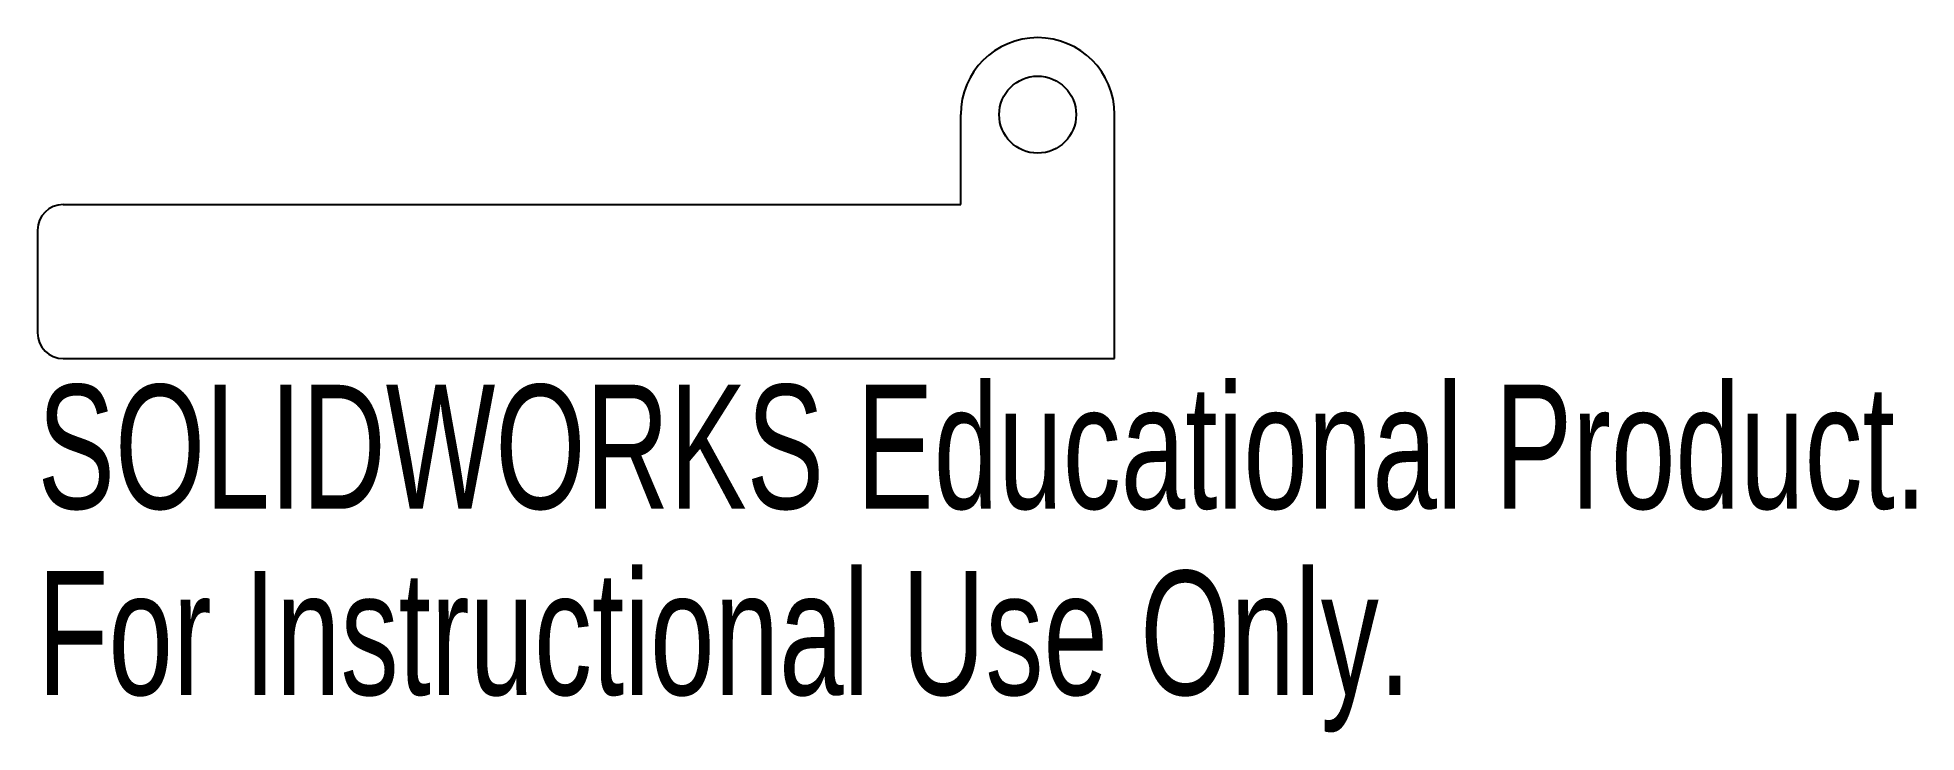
# Model space of a CAD drawing. Header units: millimetres. Extents: x -16.5 to 56.8, y -14.6 to 12.5.
import ezdxf

# ---------------------------------------------------------------- set-up
doc = ezdxf.new("R2010")
doc.units = ezdxf.units.MM
doc.styles.add('SLDTEXTSTYLE0', font='TXT', dxfattribs={"width": 0.7})

msp = doc.modelspace()

# ---------------------------------------------------------------- linework, layer by layer
at = {"color": 7, "linetype": 'Continuous', "lineweight": 25}
for p, q in [((19.5, 6), (19.5, 9.5)), ((25.5, 0), (25.5, 9.5)), ((-15.5, 6), (19.5, 6)), ((-16.5, 5), (-16.5, 1)), ((-15.5, 0), (25.5, 0))]:
    msp.add_line(p, q, dxfattribs=at)
msp.add_circle((22.5, 9.5), 1.5, dxfattribs=at)
for centre, radius, start, end in [((22.5, 9.5), 3, 0, 180), ((-15.5, 5), 1, 90, 180), ((-15.5, 1), 1, 180, 270)]:
    msp.add_arc(centre, radius, start, end, dxfattribs=at)

# ---------------------------------------------------------------- texts
at = {"color": 7, "linetype": 'Continuous', "char_height": 4.83362, "attachment_point": 1, "style": 'SLDTEXTSTYLE0'}
for s, insert in [('SOLIDWORKS Educational Product.', (-16.5, -1.02)), ('For Instructional Use Only.', (-16.5, -8.27))]:
    msp.add_mtext(s, dxfattribs=dict(at, insert=insert))

doc.saveas('drawing.dxf')
